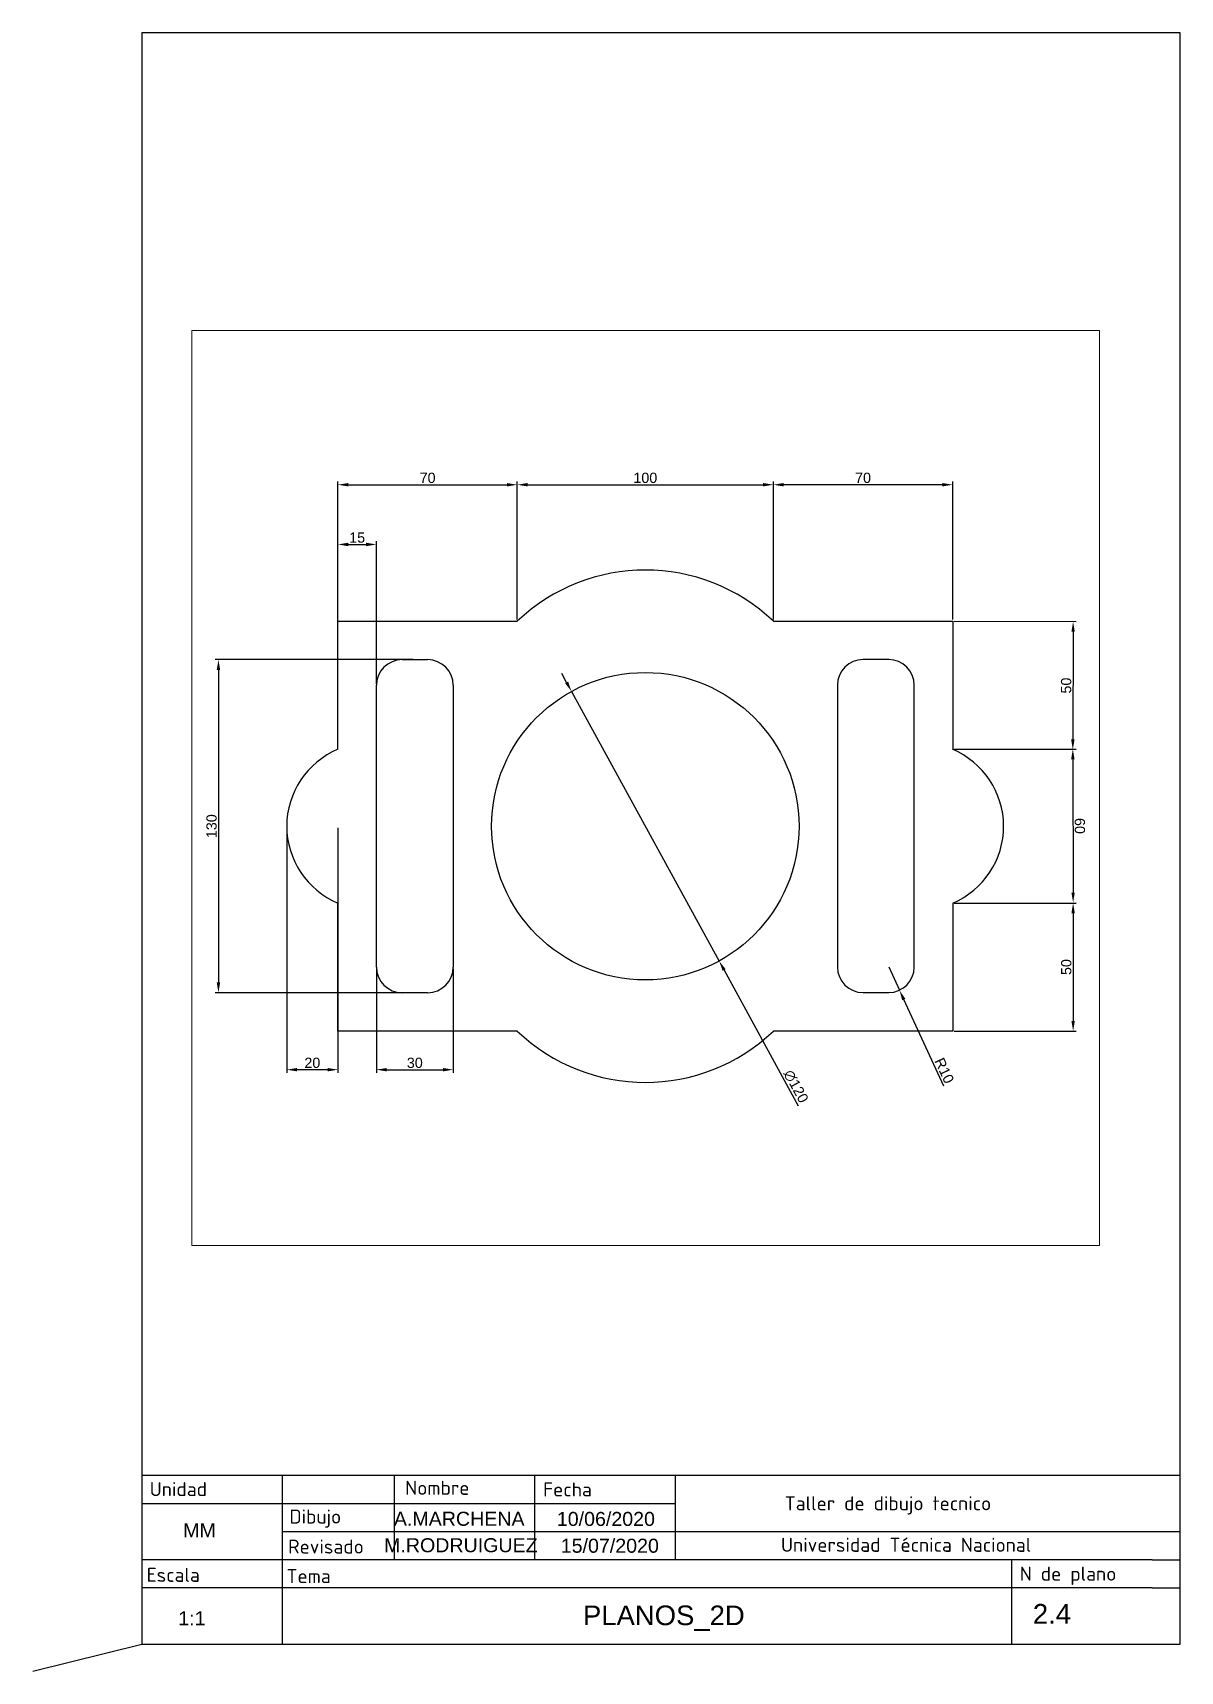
# Paper-space layout 'Presentación2' of a CAD drawing. Header units: millimetres. Extents: x -1 to 204, y -1 to 291.
# The model-space entities are those that its viewports show. They can reach past a viewport. Long polylines and large blocks are cut down to what shows.
import ezdxf
from ezdxf.enums import TextEntityAlignment as Align

# ---------------------------------------------------------------- set-up
doc = ezdxf.new("R2010")
doc.units = ezdxf.units.MM
for name, color, linetype in [('CajetinAtributos', 14, 'Continuous'), ('CajetinLine', 150, 'Continuous'), ('CajetinTexto', 18, 'Continuous'), ('cotas', 170, 'Continuous')]:
    doc.layers.add(name, color=color, linetype=linetype)
doc.styles.get("Standard").update_dxf_attribs({"font": 'arial.ttf'})
doc.dimstyles.new('ISO-25', dxfattribs={"dimtxt": 4, "dimasz": 4, "dimexe": 1.25, "dimexo": 0.625, "dimtad": 1, "dimtxsty": 'Standard', "dimcen": 2.5, "dimadec": 0, "dimazin": 0, "dimtfac": 1, "dimtmove": 0, "dimatfit": 3, "dimfxl": 1, "dimarcsym": 0})

# ---------------------------------------------------------------- blocks, each defined once
blk = doc.blocks.new('*D0')
at = {"layer": 'cotas', "color": 0, "lineweight": -2, "transparency": 16777216}
for p, q in [((2157.35, 2199.53), (2080.06, 2199.53)), ((2081.31, 2195.53), (2081.31, 2073.53)), ((2157.35, 2069.53), (2080.06, 2069.53))]:
    blk.add_line(p, q, dxfattribs=at)
at = {"layer": 'cotas', "color": 0, "transparency": 16777216}
for points in [[(2080.64, 2195.53), (2081.97, 2195.53), (2081.31, 2199.53)], [(2080.64, 2073.53), (2081.97, 2073.53), (2081.31, 2069.53)]]:
    blk.add_solid(points, dxfattribs=at)
at = {"layer": 'Defpoints', "color": 0, "transparency": 16777216}
for p in [(2157.97, 2199.53), (2081.31, 2069.53), (2157.97, 2069.53)]:
    blk.add_point(p, dxfattribs=at)
at = {"layer": 'cotas', "color": 0, "transparency": 16777216, "insert": (2078.64, 2134.53), "char_height": 4, "attachment_point": 5, "rotation": 90}
blk.add_mtext('130', dxfattribs=at)
blk = doc.blocks.new('*D1')
at = {"layer": 'cotas', "color": 0, "lineweight": -2, "transparency": 16777216}
for p, q in [((2142.97, 2078.9), (2142.97, 2038.23)), ((2172.97, 2078.9), (2172.97, 2038.23)), ((2146.97, 2039.48), (2168.97, 2039.48))]:
    blk.add_line(p, q, dxfattribs=at)
at = {"layer": 'cotas', "color": 0, "transparency": 16777216}
for points in [[(2146.97, 2040.14), (2146.97, 2038.81), (2142.97, 2039.48)], [(2168.97, 2040.14), (2168.97, 2038.81), (2172.97, 2039.48)]]:
    blk.add_solid(points, dxfattribs=at)
at = {"layer": 'Defpoints', "color": 0, "transparency": 16777216}
for p in [(2142.97, 2079.53), (2172.97, 2079.53), (2172.97, 2039.48)]:
    blk.add_point(p, dxfattribs=at)
at = {"layer": 'cotas', "color": 0, "transparency": 16777216, "insert": (2157.97, 2042.14), "char_height": 4, "attachment_point": 5}
blk.add_mtext('30', dxfattribs=at)
blk = doc.blocks.new('*D2')
at = {"layer": 'cotas', "color": 0, "lineweight": -2, "transparency": 16777216}
for p, q in [((2107.97, 2133.9), (2107.97, 2038.23)), ((2127.97, 2133.9), (2127.97, 2038.23)), ((2123.97, 2039.48), (2111.97, 2039.48))]:
    blk.add_line(p, q, dxfattribs=at)
at = {"layer": 'cotas', "color": 0, "transparency": 16777216}
for points in [[(2111.97, 2040.14), (2111.97, 2038.81), (2107.97, 2039.48)], [(2123.97, 2040.14), (2123.97, 2038.81), (2127.97, 2039.48)]]:
    blk.add_solid(points, dxfattribs=at)
at = {"layer": 'Defpoints', "color": 0, "transparency": 16777216}
for p in [(2107.97, 2134.53), (2127.97, 2134.53), (2107.97, 2039.48)]:
    blk.add_point(p, dxfattribs=at)
at = {"layer": 'cotas', "color": 0, "transparency": 16777216, "insert": (2117.97, 2042.14), "char_height": 4, "attachment_point": 5}
blk.add_mtext('20', dxfattribs=at)
blk = doc.blocks.new('*D3')
at = {"layer": 'cotas', "color": 0, "lineweight": -2, "transparency": 16777216}
for p, q in [((2127.97, 2190.15), (2127.97, 2245.75)), ((2142.97, 2190.15), (2142.97, 2245.75)), ((2131.97, 2244.5), (2138.97, 2244.5))]:
    blk.add_line(p, q, dxfattribs=at)
at = {"layer": 'cotas', "color": 0, "transparency": 16777216}
for points in [[(2131.97, 2245.17), (2131.97, 2243.83), (2127.97, 2244.5)], [(2138.97, 2245.17), (2138.97, 2243.83), (2142.97, 2244.5)]]:
    blk.add_solid(points, dxfattribs=at)
at = {"layer": 'Defpoints', "color": 0, "transparency": 16777216}
for p in [(2142.97, 2244.5), (2127.97, 2189.53), (2142.97, 2189.53)]:
    blk.add_point(p, dxfattribs=at)
at = {"layer": 'cotas', "color": 0, "transparency": 16777216, "insert": (2135.47, 2247.17), "char_height": 4, "attachment_point": 5}
blk.add_mtext('15', dxfattribs=at)
blk = doc.blocks.new('*D4')
at = {"layer": 'cotas', "color": 0, "lineweight": -2, "transparency": 16777216}
for p, q in [((2127.97, 2215.15), (2127.97, 2269.06)), ((2131.97, 2267.81), (2193.97, 2267.81)), ((2197.97, 2215.15), (2197.97, 2269.06))]:
    blk.add_line(p, q, dxfattribs=at)
at = {"layer": 'cotas', "color": 0, "transparency": 16777216}
for points in [[(2131.97, 2268.48), (2131.97, 2267.15), (2127.97, 2267.81)], [(2193.97, 2268.48), (2193.97, 2267.15), (2197.97, 2267.81)]]:
    blk.add_solid(points, dxfattribs=at)
at = {"layer": 'Defpoints', "color": 0, "transparency": 16777216}
for p in [(2197.97, 2267.81), (2127.97, 2214.53), (2197.97, 2214.53)]:
    blk.add_point(p, dxfattribs=at)
at = {"layer": 'cotas', "color": 0, "transparency": 16777216, "insert": (2162.97, 2270.48), "char_height": 4, "attachment_point": 5}
blk.add_mtext('70', dxfattribs=at)
blk = doc.blocks.new('*D5')
at = {"layer": 'cotas', "color": 0, "lineweight": -2, "transparency": 16777216}
for p, q in [((2197.97, 2215.15), (2197.97, 2269.07)), ((2201.97, 2267.82), (2293.97, 2267.82)), ((2297.97, 2215.15), (2297.97, 2269.07))]:
    blk.add_line(p, q, dxfattribs=at)
at = {"layer": 'cotas', "color": 0, "transparency": 16777216}
for points in [[(2201.97, 2268.49), (2201.97, 2267.16), (2197.97, 2267.82)], [(2293.97, 2268.49), (2293.97, 2267.16), (2297.97, 2267.82)]]:
    blk.add_solid(points, dxfattribs=at)
at = {"layer": 'Defpoints', "color": 0, "transparency": 16777216}
for p in [(2297.97, 2267.82), (2197.97, 2214.53), (2297.97, 2214.53)]:
    blk.add_point(p, dxfattribs=at)
at = {"layer": 'cotas', "color": 0, "transparency": 16777216, "insert": (2247.97, 2270.49), "char_height": 4, "attachment_point": 5}
blk.add_mtext('100', dxfattribs=at)
blk = doc.blocks.new('*D6')
at = {"layer": 'cotas', "color": 0, "lineweight": -2, "transparency": 16777216}
for p, q in [((2297.97, 2215.15), (2297.97, 2269.07)), ((2363.97, 2267.82), (2301.97, 2267.82)), ((2367.97, 2215.15), (2367.97, 2269.07))]:
    blk.add_line(p, q, dxfattribs=at)
at = {"layer": 'cotas', "color": 0, "transparency": 16777216}
for points in [[(2301.97, 2268.49), (2301.97, 2267.16), (2297.97, 2267.82)], [(2363.97, 2268.49), (2363.97, 2267.16), (2367.97, 2267.82)]]:
    blk.add_solid(points, dxfattribs=at)
at = {"layer": 'Defpoints', "color": 0, "transparency": 16777216}
for p in [(2297.97, 2267.82), (2297.97, 2214.53), (2367.97, 2214.53)]:
    blk.add_point(p, dxfattribs=at)
at = {"layer": 'cotas', "color": 0, "transparency": 16777216, "insert": (2332.97, 2270.49), "char_height": 4, "attachment_point": 5}
blk.add_mtext('70', dxfattribs=at)
blk = doc.blocks.new('*D7')
at = {"layer": 'cotas', "color": 0, "lineweight": -2, "transparency": 16777216}
for p, q in [((2368.6, 2214.53), (2416.23, 2214.41)), ((2414.97, 2210.41), (2414.87, 2168.41)), ((2368.48, 2164.53), (2416.11, 2164.41))]:
    blk.add_line(p, q, dxfattribs=at)
at = {"layer": 'cotas', "color": 0, "transparency": 16777216}
for points in [[(2414.31, 2210.41), (2415.64, 2210.41), (2414.98, 2214.41)], [(2414.2, 2168.42), (2415.54, 2168.41), (2414.86, 2164.41)]]:
    blk.add_solid(points, dxfattribs=at)
at = {"layer": 'Defpoints', "color": 0, "transparency": 16777216}
for p in [(2367.97, 2214.53), (2367.85, 2164.53), (2414.86, 2164.41)]:
    blk.add_point(p, dxfattribs=at)
at = {"layer": 'cotas', "color": 0, "transparency": 16777216, "insert": (2412.26, 2189.42), "char_height": 4, "attachment_point": 5, "rotation": 89.85828}
blk.add_mtext('50', dxfattribs=at)
blk = doc.blocks.new('*D8')
at = {"layer": 'cotas', "color": 0, "lineweight": -2, "transparency": 16777216}
for p, q in [((2368.48, 2164.53), (2416.11, 2164.63)), ((2414.87, 2160.63), (2414.98, 2108.63)), ((2368.6, 2104.53), (2416.23, 2104.63))]:
    blk.add_line(p, q, dxfattribs=at)
at = {"layer": 'cotas', "color": 0, "transparency": 16777216}
for points in [[(2415.54, 2160.63), (2414.2, 2160.63), (2414.86, 2164.63)], [(2415.64, 2108.63), (2414.31, 2108.63), (2414.98, 2104.63)]]:
    blk.add_solid(points, dxfattribs=at)
at = {"layer": 'Defpoints', "color": 0, "transparency": 16777216}
for p in [(2367.85, 2164.53), (2367.97, 2104.53), (2414.98, 2104.63)]:
    blk.add_point(p, dxfattribs=at)
at = {"layer": 'cotas', "color": 0, "transparency": 16777216, "insert": (2417.59, 2134.63), "char_height": 4, "attachment_point": 5, "rotation": 270.1181}
blk.add_mtext('60', dxfattribs=at)
blk = doc.blocks.new('*D9')
at = {"layer": 'cotas', "color": 0, "lineweight": -2, "transparency": 16777216}
for p, q in [((2368.6, 2104.53), (2416.23, 2104.53)), ((2414.98, 2100.53), (2414.98, 2058.53)), ((2368.6, 2054.53), (2416.23, 2054.53))]:
    blk.add_line(p, q, dxfattribs=at)
at = {"layer": 'cotas', "color": 0, "transparency": 16777216}
for points in [[(2414.32, 2100.53), (2415.65, 2100.53), (2414.98, 2104.53)], [(2414.32, 2058.53), (2415.65, 2058.53), (2414.98, 2054.53)]]:
    blk.add_solid(points, dxfattribs=at)
at = {"layer": 'Defpoints', "color": 0, "transparency": 16777216}
for p in [(2367.97, 2104.53), (2367.97, 2054.53), (2414.98, 2054.53)]:
    blk.add_point(p, dxfattribs=at)
at = {"layer": 'cotas', "color": 0, "transparency": 16777216, "insert": (2412.32, 2079.53), "char_height": 4, "attachment_point": 5, "rotation": 90}
blk.add_mtext('50', dxfattribs=at)
blk = doc.blocks.new('*D10')
at = {"layer": 'cotas', "color": 0, "lineweight": -2, "transparency": 16777216}
for p, q in [((2217.23, 2190.66), (2215.31, 2194.17)), ((2219.15, 2187.15), (2276.79, 2081.9)), ((2307.8, 2025.29), (2278.72, 2078.4))]:
    blk.add_line(p, q, dxfattribs=at)
at = {"layer": 'cotas', "color": 0, "transparency": 16777216}
for points in [[(2217.82, 2190.98), (2216.65, 2190.34), (2219.15, 2187.15)], [(2279.3, 2078.72), (2278.13, 2078.08), (2276.79, 2081.9)]]:
    blk.add_solid(points, dxfattribs=at)
at = {"layer": 'Defpoints', "color": 0, "transparency": 16777216}
for p in [(2219.15, 2187.15), (2276.79, 2081.9)]:
    blk.add_point(p, dxfattribs=at)
at = {"layer": 'cotas', "color": 0, "transparency": 16777216, "insert": (2306.77, 2032.95), "char_height": 4, "attachment_point": 5, "rotation": 298.70819}
blk.add_mtext('∅120', dxfattribs=at)
blk = doc.blocks.new('*D34')
at = {"layer": 'cotas', "color": 0, "lineweight": -2, "transparency": 16777216}
for p, q in [((2342.97, 2079.57), (2347.18, 2070.5)), ((2364.54, 2033.1), (2348.87, 2066.87))]:
    blk.add_line(p, q, dxfattribs=at)
at = {"layer": 'cotas', "color": 0, "transparency": 16777216}
blk.add_solid([(2349.47, 2067.15), (2348.26, 2066.59), (2347.18, 2070.5)], dxfattribs=at)
at = {"layer": 'Defpoints', "color": 0, "transparency": 16777216}
for p in [(2342.97, 2079.57), (2347.18, 2070.5)]:
    blk.add_point(p, dxfattribs=at)
at = {"layer": 'cotas', "color": 0, "transparency": 16777216, "insert": (2364.69, 2039.12), "char_height": 4, "attachment_point": 5, "rotation": 294.89323}
blk.add_mtext('R10', dxfattribs=at)

msp = doc.modelspace()

# ---------------------------------------------------------------- linework, layer by layer
for p, q in [((2127.974, 2214.53), (2197.974, 2214.53)), ((2127.974, 2164.53), (2127.974, 2214.53)), ((2297.974, 2214.53), (2367.974, 2214.53)), ((2367.974, 2214.53), (2367.974, 2164.478)), ((2152.974, 2199.53), (2162.974, 2199.53)), ((2342.974, 2199.571), (2332.974, 2199.571)), ((2142.974, 2134.53), (2142.974, 2189.53)), ((2172.974, 2189.53), (2172.974, 2079.53)), ((2322.974, 2189.571), (2322.974, 2079.571)), ((2352.974, 2134.571), (2352.974, 2189.571)), ((2142.974, 2079.53), (2142.974, 2134.53)), ((2352.974, 2079.571), (2352.974, 2134.571)), ((2127.974, 2054.53), (2127.974, 2104.53)), ((2367.974, 2104.53), (2367.974, 2054.53)), ((2162.974, 2069.53), (2152.974, 2069.53)), ((2332.974, 2069.571), (2342.974, 2069.571)), ((2197.974, 2054.53), (2127.974, 2054.53)), ((2367.974, 2054.53), (2297.974, 2054.53))]:
    msp.add_line(p, q)
msp.add_circle((2247.974, 2134.53), 60)
for centre, radius, start, end in [((2247.974, 2162.03), 72.5, 46.397181, 133.602819), ((2152.974, 2189.53), 10, 90, 180), ((2162.974, 2189.53), 10, 0, 90), ((2332.974, 2189.571), 10, 90, 180), ((2342.974, 2189.571), 10, 0, 90), ((2140.474, 2134.53), 32.5, 112.619865, 247.380135), ((2355.311, 2134.504), 32.539, 292.9018, 67.3344), ((2152.974, 2079.53), 10, 180, 270), ((2162.974, 2079.53), 10, 270, 0), ((2332.974, 2079.571), 10, 180, 270), ((2342.974, 2079.571), 10, 270, 0), ((2247.974, 2107.03), 72.5, 226.397181, 313.602819)]:
    msp.add_arc(centre, radius, start, end)

# ---------------------------------------------------------------- dimensions: what is measured, and where the dimension line sits
at = {"layer": 'cotas'}
for base, p1, p2, picture, middle in [((2197.974, 2267.815), (2127.974, 2214.53), (2197.974, 2214.53), '*D4', (2162.974, 2270.482)), ((2297.974, 2267.823), (2197.974, 2214.53), (2297.974, 2214.53), '*D5', (2247.974, 2270.491)), ((2297.974, 2267.823), (2367.974, 2214.53), (2297.974, 2214.53), '*D6', (2332.974, 2270.491)), ((2142.974, 2244.5), (2127.974, 2189.53), (2142.974, 2189.53), '*D3', (2135.474, 2247.167)), ((2107.974, 2039.475), (2127.974, 2134.53), (2107.974, 2134.53), '*D2', (2117.974, 2042.143)), ((2172.974, 2039.475), (2142.974, 2079.53), (2172.974, 2079.53), '*D1', (2157.974, 2042.144))]:
    dim = msp.add_linear_dim(base=base, p1=p1, p2=p2, dimstyle='ISO-25', dxfattribs=at)
    dim.commit()
    dim.dimension.update_dxf_attribs({"geometry": picture, "text_midpoint": middle})
for p1, p2, picture, middle in [((2367.974, 2214.53), (2367.85, 2164.53), '*D7', (2412.256, 2189.42)), ((2367.85, 2164.53), (2367.974, 2104.53), '*D8', (2417.59, 2134.632))]:
    dim = msp.add_aligned_dim(p1=p1, p2=p2, distance=47.011, dimstyle='ISO-25', dxfattribs=at)
    dim.commit()
    dim.dimension.update_dxf_attribs({"geometry": picture, "text_midpoint": middle})
for base, p1, p2, picture, middle in [((2081.306, 2069.53), (2157.974, 2199.53), (2157.974, 2069.53), '*D0', (2078.638, 2134.53)), ((2414.984, 2054.53), (2367.974, 2104.53), (2367.974, 2054.53), '*D9', (2412.317, 2079.53))]:
    dim = msp.add_linear_dim(base=base, p1=p1, p2=p2, angle=90, dimstyle='ISO-25', dxfattribs=at)
    dim.commit()
    dim.dimension.update_dxf_attribs({"geometry": picture, "text_midpoint": middle})
dim = msp.add_diameter_dim_2p(p1=(2219.153, 2187.154), p2=(2276.795, 2081.905), dimstyle='ISO-25', dxfattribs=at)
dim.commit()
dim.dimension.update_dxf_attribs({"geometry": '*D10', "text_midpoint": (2304.335, 2031.619), "dimtype": 163})
dim = msp.add_radius_dim(center=(2342.974, 2079.571), mpoint=(2347.183, 2070.5), dimstyle='ISO-25', dxfattribs=at)
dim.commit()
dim.dimension.update_dxf_attribs({"geometry": '*D34', "text_midpoint": (2362.267, 2037.994), "dimtype": 164})

psp = doc.layouts.new('Presentación2')

# ---------------------------------------------------------------- linework, layer by layer
at = {"color": 150}
for p, q in [((48.62, 34.04), (18.62, 34.04)), ((18.62, 34.04), (18.62, 4.04)), ((43.62, 34.04), (43.62, 4.04)), ((198.62, 34.04), (48.62, 34.04)), ((63.62, 34.04), (63.62, 19.04)), ((88.62, 34.04), (88.62, 19.04)), ((113.62, 34.04), (113.62, 19.04)), ((48.62, 29.04), (18.62, 29.04)), ((113.62, 29.04), (48.62, 29.04)), ((48.62, 24.04), (43.62, 24.04)), ((198.62, 24.04), (48.62, 24.04)), ((48.62, 19.04), (18.62, 19.04)), ((198.62, 19.04), (48.62, 19.04)), ((48.62, 14.04), (18.62, 14.04)), ((198.62, 14.04), (48.62, 14.04))]:
    psp.add_line(p, q, dxfattribs=at)
at = {"layer": 'CajetinLine'}
for p, q in [((203.62, 34.04), (198.62, 34.04)), ((203.62, 24.04), (203.62, 34.04)), ((203.62, 24.04), (198.62, 24.04)), ((203.62, 4.04), (203.62, 24.04)), ((173.65, 4.04), (173.65, 19.04)), ((198.62, 19.04), (203.62, 19.04)), ((198.62, 14.04), (203.62, 14.04)), ((18.62, 4.04), (203.62, 4.04))]:
    psp.add_line(p, q, dxfattribs=at)
at = {"layer": 'cotas'}
for p, q in [((203.62, 291.04), (18.62, 291.04)), ((18.62, 291.04), (18.62, 4.04)), ((203.62, 4.04), (203.62, 291.04)), ((-0.79, -0.8), (18.62, 4.04)), ((18.62, 4.04), (203.62, 4.04))]:
    psp.add_line(p, q, dxfattribs=at)

# ---------------------------------------------------------------- texts
at = {"layer": 'CajetinAtributos'}
for tag, text, p in [('A.MARCHENA', 'A.Marchena.M', (75.18, 26.36)), ('M.RODRUIGUEZ', 'M.Rodruiguez.C', (75.47, 21.65))]:
    psp.add_attdef(tag, text=text, height=2.5, dxfattribs=at).set_placement(p, align=Align.MIDDLE_CENTER)
for tag, p, s, height in [('10/06/2020', (92.57, 25.08), '', 2.5), ('MM', (26, 23.04), 'mm', 2.5), ('15/07/2020', (93.27, 20.31), '', 2.5), ('1:1', (25.13, 7.38), '1:1', 2.5), ('PLANOS_2D', (97.23, 7.41), 'Planos 2D', 3.5), ('2.4', (177.37, 7.68), '', 3.5)]:
    psp.add_attdef(tag, p, s, height=height, dxfattribs=at)
at = {"layer": 'CajetinTexto', "char_height": 2.5}
for s, width, heights, insert, attachment_point in [('{\\fISOCPEUR|b0|i0|c0|p34;Unidad}', 25, [0], (20.04, 31.64), 4), ('{\\fISOCPEUR|b0|i0|c0|p34;Nombre}', 25, [0], (65.55, 31.87), 4), ('{\\fISOCPEUR|b0|i0|c0|p34;Fecha}', 25, [0], (90.11, 31.58), 4), ('{\\fISOCPEUR|b0|i0|c0|p34;Taller de dibujo tecnico}', 69.5267, [5.81], (151.55, 28.74), 5), ('{\\fISOCPEUR|b0|i0|c0|p34;Dibujo}', 25, [0], (44.94, 26.38), 4), ('{\\fISOCPEUR|b0|i0|c0|p34;Revisado}', 25, [0], (44.68, 21.41), 4), ('{\\fISOCPEUR|b0|i0|c0|p34;Universidad Técnica Nacional}', 69.5267, [5.81], (154.79, 21.72), 5), ('{\\fISOCPEUR|b0|i0|c0|p34;Escala}', 25, [0], (19.49, 16.37), 4), ('{\\fISOCPEUR|b0|i0|c0|p34;N de plano}', 28.8537, [0], (175.03, 16.2), 4), ('{\\fISOCPEUR|b0|i0|c0|p34;Tema}', 25, [0], (44.4, 16.15), 4)]:
    psp.add_mtext_dynamic_manual_height_columns(s, width=width, gutter_width=12.5, heights=heights, dxfattribs=dict(at, insert=insert, attachment_point=attachment_point))

# ---------------------------------------------------------------- viewports
at = {"layer": 'cotas'}
psp.add_viewport(center=(108.4, 156.52), size=(161.72, 162.955), view_center_point=(2248.116, 2149.434), view_height=357.1288, dxfattribs=at)

doc.saveas('drawing.dxf')
